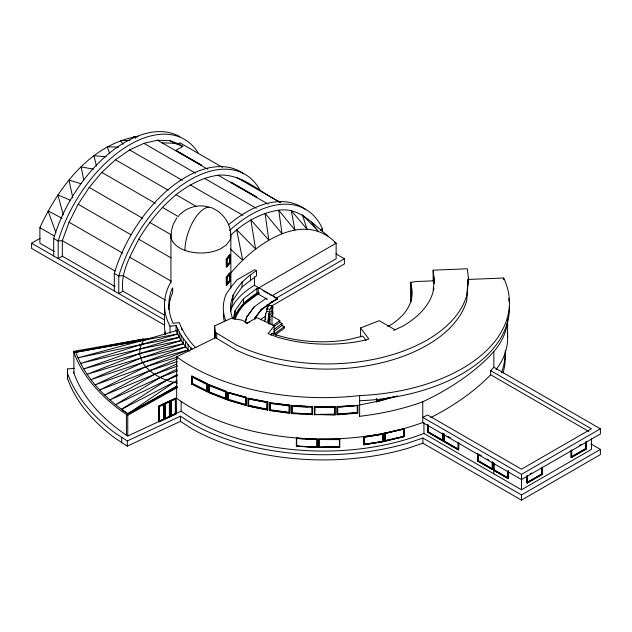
<?xml version="1.0" encoding="UTF-8"?>
<svg xmlns="http://www.w3.org/2000/svg" width="632" height="632" viewBox="0 0 632 632"><rect width="100%" height="100%" fill="white"/><g stroke="black" fill="none" stroke-linecap="round" stroke-linejoin="round"><path stroke-width="0.95" d="M434.366 278.072L433.023 292.126A107.329 61.968 0 0 1 402.379 326.373L393.586 330.418M433.726 289.977L433.9 288.145M433.149 280.9L433.149 270.156L467.317 268.782L468.415 277.922L466.756 295.278A141.497 81.694 0 0 1 376.396 358.794A141.497 81.694 0 0 1 236.115 344.796L215.496 332.479L214.58 325.891L231.446 318.204L242.325 320.25L247.144 323.134L256.75 317.588L274.241 325.764L274.241 334.652M468.415 277.922L466.756 300.461A141.497 81.694 0 0 1 376.396 363.977A141.497 81.694 0 0 1 236.115 349.978L215.496 337.662L214.58 331.073M264.855 321.238L265.74 313.393L266.822 311.576L266.822 308.977L268.971 305.335L272.013 305.825L272.013 324.785M265.298 319.658L265.74 313.393M266.822 311.576L269.943 311.821L268.908 313.527L267.976 320.898L268.884 323.71M268.094 322.36L268.908 313.527M268.323 323.315L268.908 318.71L269.943 317.003L268.379 316.885M268.56 323.868L268.908 318.71M296.4 438.181L317.256 439.335L296.4 438.181L296.345 446.318L317.256 447.108L296.345 446.318M296.716 438.458L316.94 439.58L316.877 447.195L296.661 446.074L296.716 438.458L303.455 438.829M296.661 446.074L316.877 447.195M291.7 405.428L312.524 406.732L291.7 405.428L291.636 413.565L312.524 414.505L306.844 414.15M298.201 406.352L292.26 406.352L311.892 407.213M292.26 413.091L311.892 413.952L292.26 413.091L292.332 405.989M225.822 320.724A99.026 57.172 0 0 1 226.327 293.841L231.233 286.731L237.111 279.802L254.483 269.769L256.521 270.646C240.563 280.545 224.471 298.968 232.789 318.765M230.569 311.679L232.924 300.184L232.924 295.002M245.335 323.031L246.504 317.564L254.08 306.939L265.89 298.454L267.241 299.276L256.868 293.295A88.63 51.168 0 0 0 233.966 318.504M171.193 231.636L173.263 224.257L176.841 217.803M233.208 319.034L235.057 310.754L243.47 298.699L258.219 287.473L258.219 292.656L243.47 303.881L235.057 315.937L234.44 318.694M245.335 322.494L246.63 317.011L254.08 306.939M254.649 318.338L254.767 317.841M254.68 318.726L261.569 309.498M501.46 372.841L502.574 369.53A184.702 106.634 0 0 0 505.079 356.725L505.284 350.673M179.322 144.096L170.119 140.715L157.526 140.225L143.867 143.338L129.655 149.926L115.451 159.738L101.791 172.402L89.199 187.435L78.155 204.247L69.086 222.211L62.331 240.626L62.331 256.181L115.04 286.612M280.861 202.343C260.337 193.092 242.285 173.121 218.119 175.214C202.43 177.339 188.423 185.184 176.052 194.727C161.081 207.249 148.749 222.519 138.748 239.236C130.698 255.47 120.23 272.281 122.924 291.162L164.249 315.02M269.398 402.797L289.938 405.191L289.796 413.32L269.398 410.571L269.398 402.797L289.938 405.191M270.014 410.136L270.164 403.042L270.014 410.136L289.18 412.72L289.322 405.626L282.615 404.717M269.398 410.571L269.54 402.434M289.18 412.72L289.322 405.626M172.402 288.018L171.509 290.183A122.395 70.666 0 0 0 172.52 322.028L173.136 323.308L179.283 322.636C182.925 332.092 188.644 340.688 195.833 347.805M272.013 308.416L272.866 306.654L271.341 306.409M272.013 310.802L272.866 309.04L272.866 306.654M272.013 313.598L272.866 311.837L271.341 311.592M272.013 315.992L272.866 314.23L272.866 311.837M54.423 251.615L39.887 243.217L39.887 227.67C58.658 186.914 90.929 143.835 137.997 136.417M170.032 333.103L170.032 326.199L176.083 325.535L176.083 330.718L143.804 340.158C128.896 362.476 158.514 380.503 177.56 383M269.943 324.279L269.943 309.23L272.013 305.825M268.908 315.913L269.943 314.207M268.908 321.103L269.943 319.397M247.957 398.263L267.85 402.078L267.628 410.2L247.957 406.036L247.957 398.263L267.85 402.078M248.558 398.903L267.249 402.473L267.028 409.552L248.558 405.641L248.558 398.903L267.249 402.473M247.957 406.036L265.969 409.457M248.558 405.641L248.771 398.563M232.924 300.184L242.064 286.928L256.521 275.829L256.521 270.646M254.317 318.789L261.569 308.985M359.252 414.481L359.624 416.298A187.23 108.096 0 0 0 422.753 401.81L429.934 398.302A284.195 164.083 0 0 0 489.294 356.495L495.077 350.096A133.755 77.222 0 0 0 507.622 318.726M274.241 325.764L268.102 333.585L276.816 336.967A107.329 61.968 0 0 0 364.482 340.3L368.851 339.044L360.588 327.953L379.255 320.693L394.984 329.77M270.804 335.323L272.424 333.262L276.105 334.849A94.658 54.652 0 0 0 348.05 339.747L362.784 336.09L366.094 340.53M226.288 259.049L229.55 254.941L230.127 255.099L230.127 262.857L226.864 266.965L226.288 266.815L226.288 259.049L226.999 259.294L230.001 255.518L229.424 255.368L226.422 259.144L226.422 266.388L226.999 266.538L230.001 262.77L230.001 255.518M230.127 255.099L226.864 259.207L226.864 266.965M226.422 266.388L229.424 262.612L229.424 255.368M226.288 266.815L229.55 262.707L229.55 254.941M226.288 277.179L229.55 273.071L230.127 273.222L230.127 280.987L226.864 285.095L226.288 284.945L226.288 277.179L226.999 277.424L230.001 273.648L229.424 273.498L226.422 277.274L226.422 284.519L226.999 284.669L230.001 280.892L230.001 273.648M230.127 273.222L226.864 277.329L226.864 285.095M226.422 284.519L229.424 280.742L229.424 273.498M226.288 284.945L229.55 280.837L229.55 273.071M227.631 392.259L246.567 397.441L246.282 405.539L227.631 400.032L227.631 392.259L246.567 397.441M227.631 400.032L246.567 405.215M228.484 399.353L228.192 399.685L228.192 392.946L246.006 397.789L228.484 392.614L228.484 399.353L246.006 404.527L246.006 397.789M246.006 404.527L245.714 404.859L245.714 398.12M230.546 273.356C253.708 245.113 303.052 208.908 336.137 243.217L336.137 258.772L272.495 295.515M320.55 230.348L322.32 228.468A109.502 63.224 -60 0 0 229.456 230.546M430.819 417.554A284.195 164.083 0 0 0 489.294 376.19L490.653 374.776L490.653 370.628L493.845 367.295L493.845 351.74M230.174 235.712C243.478 222.843 260.218 212.929 278.72 210.195C299.939 207.13 312.919 224.336 327.969 235.855M178.903 215.496C186.337 207.462 198.361 203.765 208.876 207.185M208.71 384.88L209.066 384.572L226.422 391.35L226.066 399.424L208.71 392.654L208.71 384.88L226.066 391.65L226.422 391.35M209.239 392.338L209.595 385.299L209.239 392.338L225.537 398.705L225.893 391.658L225.537 398.705M270.867 334.47L272.424 333.262M273.056 325.496L279.81 320.527L271.792 315.905M273.806 326.704L279.81 322.288L279.81 320.527M273.806 329.564L282.054 323.584L279.81 322.288M273.806 331.484L282.054 325.504L282.054 323.584M260.676 309.838L272.187 301.575L272.187 302.096L260.676 310.359M260.337 319.784L265.709 315.929M273.853 334.233L284.297 326.799L282.054 325.504M275.457 334.597L284.297 328.3L284.297 326.799M152.107 338.207L143.456 339.084L73.889 351.313L73.904 352.411L75.785 352.222C85.257 378.102 105.481 398.5 127.869 413.794L177.165 380.267M191.488 376.222L191.907 375.945L207.707 383.885L207.707 391.658L207.288 391.935L191.488 383.995L191.488 376.222L207.288 384.161L207.707 383.885M191.488 383.995L192.381 383.442L192.381 376.704L207.225 384.161M176.873 387.1L127.901 413.81L121.557 409.315L166.777 380.14L177.118 374.476M175.348 150.669L182.853 146.34L178.358 143.748L179.97 142.816L222.472 167.362M164.328 325.03L31.6 248.408L31.6 243.217L40.108 238.311M201.284 165.497L201.734 165.236L175.925 150.337M62.331 256.181L58.184 258.567L58.184 241.029A109.502 63.224 -60 0 1 126.408 146.695A109.502 63.224 -60 0 1 198.385 153.284M230.467 182.34L230.909 182.079L256.718 196.979L256.276 197.239M122.924 291.162L118.784 293.556L118.784 276.01A109.502 63.224 -60 0 1 188.091 181.013A109.502 63.224 -60 0 1 259.95 189.956M258.575 287.995L336.137 243.217L334.423 242.23M256.868 293.295L258.219 292.521L259.191 293.082L244.663 304.126A87.232 50.363 0 0 0 235.009 319.563M276.611 297.917L344.416 258.772L344.416 263.955L271.523 306.038M277.567 298.502L271.728 301.867L271.728 302.388L277.567 299.023L277.567 298.502L258.97 287.765L258.97 288.287M493.845 367.295L600.4 428.812L600.4 433.994L521.487 479.554L422.753 422.547A187.23 108.096 0 0 1 176.676 398.318L176.676 356.851L215.496 337.662L215.496 332.479M427.809 424.546L427.809 432.328L428.488 431.933L442.85 440.228L442.85 433.876M444.193 433.75L443.743 434.01L443.743 441.262L458.113 449.557L458.556 449.297L458.556 442.945M428.038 424.941L428.038 432.193L442.4 440.488L442.85 440.228M427.809 432.328L442.621 440.875L443.072 440.615L443.072 433.813M443.522 433.623L443.522 441.397L444.193 441.002L458.556 449.297M443.522 441.397L458.334 449.945L458.785 449.684L458.785 442.882M477.618 454.274L477.618 461.076L478.29 460.688L492.652 468.983L492.652 462.632M477.839 453.689L477.839 460.949L492.202 469.236L492.652 468.983M477.618 461.076L492.431 469.631L493.632 468.936M493.323 463.343L493.323 470.145L493.995 469.758L508.365 478.053L508.365 470.793M493.553 462.758L493.553 470.018L507.915 478.313L508.365 478.053M493.323 470.145L508.136 478.701L508.586 478.44L508.586 471.638M490.653 370.628L591.426 428.812L521.487 469.189L427.619 414.987L422.753 417.365L521.487 474.371L600.4 428.812M530.066 473.945L531.757 472.965M579.331 445.497L581.021 444.525M527.08 476.054L527.08 482.406L541.458 474.103L542.13 474.49L542.13 467.688M571.281 450.537L571.281 456.889L585.643 448.594L586.314 448.981L586.314 441.207M526.859 475.991L526.859 482.793L541.687 474.229L541.687 468.399M571.052 450.474L571.052 457.276L585.864 448.728L585.864 441.918M527.08 482.406L527.53 482.666L541.908 474.363L541.908 467.103M571.281 456.889L571.723 457.149L586.093 448.854L586.093 442.503M526.859 482.793L527.309 483.053L542.13 474.49M571.052 457.276L571.502 457.536L586.314 448.981M164.865 418.732L165.26 419.016L170.04 416.788L170.04 401.241L169.645 400.957L164.865 403.184L164.865 418.732L181.163 411.14A180.894 104.438 0 0 0 423.938 433.457L521.487 489.776L591.426 449.399L591.426 438.711M180.452 416.18L191.654 423.44A187.262 108.119 0 0 0 407.332 443.277L422.903 438.047L521.487 494.959L600.4 449.399L600.4 454.582L521.487 500.141L422.903 443.229L407.332 448.459A187.262 108.119 0 0 1 191.654 428.622L180.452 421.362L180.452 416.18L127.309 440.931L115.048 432.975A249.134 143.835 0 0 1 70.002 379.706L67.561 373.567L67.506 368.97L74.323 368.282M127.901 413.81L177.063 386.136L126.416 414.505L126.416 435.235L127.759 436.017L163.72 419.261L163.72 403.714L158.774 406.021L158.774 421.568L159.177 421.852L164.115 419.553L163.72 403.714M145.731 339.961L143.804 340.158L143.456 339.084L73.904 352.411A242.783 140.17 0 0 0 126.416 414.505L127.759 415.279L177.505 387.416M121.557 409.315L173.816 382.242M176.921 369.088L160.315 377.486L109.944 399.922L154.564 374.342L176.881 363.929M126.416 414.505L127.869 413.794M170.632 400.49L175.57 398.192L175.972 398.476L175.972 414.023L171.035 416.33L170.632 400.49L171.28 400.925L171.28 415.951L175.728 413.881L175.728 398.855L175.325 398.563L170.877 400.641L171.28 415.951M163.467 404.093L159.019 406.163L159.019 421.188L159.422 421.473L163.87 419.403L163.467 404.093L163.467 419.119L164.115 419.553M165.11 403.327L169.4 401.328L169.795 401.612L169.795 416.646L165.505 418.645L165.11 403.327L165.505 418.645M164.115 403.998L159.177 406.305L159.177 421.852M164.865 403.184L165.26 403.469L170.04 401.241M175.972 398.476L171.035 400.783L171.035 416.33M158.774 406.021L159.422 406.447L163.87 404.377M165.505 403.611L169.795 401.612M171.28 400.925L175.728 398.855M159.019 421.188L163.467 419.119M165.11 418.36L169.4 416.362L170.04 416.788M170.877 415.666L175.325 413.597L175.728 413.881M67.506 374.152L67.561 378.758L70.002 384.888A249.134 143.835 0 0 0 115.048 438.158L127.309 446.121L180.452 421.362M246.701 323.442L249.316 322.249M387.653 326.412L390.371 325.148A82.176 47.447 0 0 0 411.242 286.059L410.808 282.401L416.046 281.532L433.813 280.821L434.137 283.563M177.434 358.818L149.626 370.755L99.714 390.007L145.613 366.813L188.131 350.01L188.131 344.827L181.115 335.387L176.083 325.535M177.647 375.558L166.777 380.14L115.585 404.685L160.315 377.486L177.616 370.684M185.579 341.738L185.579 346.921L142.595 362.578L90.937 379.635L140.628 358.147L183.24 343.769L183.24 338.586M177.632 365.952L154.564 374.342L104.651 395.024L149.626 370.755L177.268 361.543M397.583 395.877L376.672 401.913L376.403 398.752M181.115 335.387L181.115 340.569L139.767 353.596L83.685 368.883L140.012 349.022L179.219 337.322L179.219 332.14M177.679 357.056L145.613 366.813L95.14 384.872L142.595 362.578L188.131 350.01L189.229 351.226M177.537 328.853L177.537 334.036L141.37 344.511L80.651 363.376L140.012 349.022L181.115 340.569L188.131 350.01M376.862 399.132L376.862 401.036L390.402 397.283M393.38 396.864L376.403 401.581L359.268 405.001M179.219 337.322L177.537 334.036L143.804 340.158L78.005 357.815L141.37 344.511L179.219 337.322L181.115 340.569M185.579 346.921L140.628 358.147L87.121 374.302L139.767 353.596L183.24 343.769M384.69 433.189L404.219 428.796L404.219 436.57L384.943 441.302L384.69 433.189L384.943 441.302M403.967 428.457L403.927 436.38L385.236 440.97L384.983 433.378L398.073 430.163M399.938 429.705L403.927 429.12L384.983 433.378M384.943 433.528L404.219 428.796M384.983 440.638L403.927 436.38M384.69 440.962L404.219 436.57M145.763 339.898L75.785 352.222L82.594 351.115M73.904 352.411L143.804 340.158M363.763 436.712L383.466 433.852L383.466 441.626L363.937 444.841L363.763 436.712L363.937 444.841M364.064 436.925L383.166 434.16L383.166 441.413L364.237 444.533L364.064 436.925L364.237 444.533M363.937 437.067L383.466 433.852M364.237 437.273L383.166 434.16M364.064 444.178L383.166 441.413M363.763 444.486L383.466 441.626M84.546 350.792L86.489 350.476M337.077 406.668L357.917 405.404L337.077 406.668L337.164 414.805L357.917 413.178L357.831 405.041M339.653 406.984L345.507 406.526M347.458 406.376L353.304 405.91M337.788 414.237L357.293 412.712L357.206 405.61L337.709 407.134L337.709 413.873L357.293 412.712M337.077 414.442L340.853 414.15M343.682 413.928L349.346 413.478M352.174 413.257L356.89 412.886M503.664 279.747L503.664 278.017L467.972 279.455L468.415 283.104M318.812 439.295L339.771 439.311L318.812 439.295L318.836 447.456L339.771 447.108L339.755 438.948M321.064 439.517L339.455 439.58L319.136 439.548L319.152 447.195L339.455 446.856L339.439 439.208M314.333 414.987L314.325 406.85L335.268 406.684L335.276 414.821L314.325 414.624M335.276 407.048L314.325 406.85M314.957 407.363L334.644 407.569L314.957 407.363L314.965 414.466L334.644 414.308L334.636 407.206M323.845 414.545L335.276 414.821M129.908 140.588L120.443 140.43L123.074 144.262M118.555 147.138L107.219 146.806L109.715 153.702M162.013 142.816L174.606 143.306L182.853 146.34M137.263 136.931L133.32 136.757L135.588 138.25M305.382 438.94L314.049 439.414M301.132 406.542L307.982 406.969M296.432 413.502L303.06 413.913M266.822 308.977L269.943 309.23M106.247 156.752L93.986 155.709L96.419 166.05M273.032 403.429L280.703 404.464M270.014 403.398L289.18 405.981M270.164 409.781L289.322 412.364M270.512 410.342L283.144 412.048M285.087 412.309L287.995 412.704M93.496 169.123L81.117 166.895L83.764 180.12M248.771 405.302L267.249 409.212M229.424 262.612L230.127 262.857M229.424 280.742L230.127 280.987M81.007 183.715L68.951 180.065L72.846 197.903M209.239 385.599L225.537 391.966M209.595 392.038L225.893 398.397M209.982 392.701L226.422 399.124M70.144 200.147L57.836 194.854L63.295 214.856M192.381 383.442L207.225 390.9M206.83 391.224L191.907 383.719L191.907 376.917M61.983 218.238L48.056 210.875L55.885 232.608M236.716 177.434L238.209 178.303M238.959 178.73L280.418 202.667M170.119 140.715L174.606 143.306M176.154 150.724L189.166 158.237M189.616 158.498L201.513 165.363M231.138 182.466L243.036 189.339M243.478 189.592L256.497 197.113M157.526 140.225L207.873 169.297M218.119 175.214L268.055 204.041M335.924 253.867L344.416 258.772M143.867 143.338L195.722 173.279M204.46 178.327L256.315 208.26M129.655 149.926L182.364 180.357M190.256 184.915L242.965 215.338M490.653 374.776L588.858 431.474M115.451 159.738L168.159 190.169M176.052 194.727L196.449 206.506M591.038 443.996L600.4 449.399M101.791 172.402L155.354 203.322M162.392 207.391L178.54 216.713M89.199 187.435L142.753 218.356M149.792 222.417L171.051 234.685M254.483 276.84L254.483 285.316L258.219 287.473M263.117 290.68L268.094 293.556M269.753 294.512L271.412 295.468M273.071 296.432L277.567 299.023M78.155 204.247L130.864 234.677M138.748 239.236L171.051 257.888M447.969 436.451L450.505 437.913M479.53 454.669L481.221 455.64M487.13 459.061L488.82 460.033M69.086 222.211L122.64 253.132M129.679 257.192L171.335 281.248M443.072 440.615L428.259 432.067L428.259 425.265M457.963 449.21L443.972 441.136L443.972 434.334M492.052 468.897L478.061 460.815L478.061 454.013M493.774 469.892L508.586 478.44M39.887 227.67L54.423 236.06M115.04 271.057L62.331 240.626L58.184 241.029L53.696 238.438A109.502 63.224 -60 0 1 179.844 136.686M165.434 300.153L122.924 275.615L118.784 276.01L114.297 273.419A109.502 63.224 -60 0 1 243.636 173.737M31.6 243.217L164.328 319.847M257.88 292.316L259.191 293.082M181.147 411.124L181.163 401.415M175.972 414.023L175.57 398.192M241.756 179.765L244.023 181.637M230.285 248.969L242.704 260.187L236.645 229.708L255.573 249L250.849 219.897L268.805 240.097L265.053 213.308L282.038 233.722L278.72 210.195L294.907 230.048L291.312 210.685L307.065 229.179L302.357 214.746L318.188 231.13L311.426 222.235M188.131 344.827L192.073 349.046M376.862 401.036L377.13 401.367L377.13 399.464M273.925 332.748L276.121 335.466M176.083 330.718L177.537 334.036M230.593 233.445C230.064 222.306 222.235 212.376 212.178 208.039A29.996 13.035 -70 0 0 194.79 218.704A29.996 13.035 -70 0 0 184.931 250.359M433.149 270.156L434.247 283.618M339.771 447.108L318.836 447.456M339.455 446.856L319.152 447.195M334.644 414.308L314.965 414.466M505.284 355.856L505.079 361.907A184.702 106.634 0 0 1 503.064 373.014M73.889 372.043L73.904 373.141A242.783 140.17 0 0 0 126.416 435.235M585.643 442.242L585.643 448.594M571.723 449.889L571.723 457.149M571.502 450.734L571.502 457.536M541.458 467.751L541.458 474.103M527.53 475.406L527.53 482.666M527.309 475.28L527.309 483.053M521.487 474.371L521.487 489.776M521.487 494.959L521.487 500.141M508.136 470.927L508.136 478.701M507.915 471.053L507.915 478.313M507.614 319.057L507.614 336.832M493.995 463.406L493.995 469.758M493.774 463.082L493.774 473.779M492.873 462.569L492.873 469.371M492.431 461.858L492.431 469.631M492.202 461.984L492.202 469.236M478.29 454.337L478.29 460.688M458.334 443.143L458.334 449.945M458.113 442.297L458.113 449.557M444.193 434.658L444.193 441.002M442.621 433.102L442.621 440.875M442.4 433.228L442.4 440.488M434.366 280.663L434.366 283.255M433.813 275.639L433.813 280.821M428.488 425.589L428.488 431.933M423.938 422.769L423.938 433.457M422.903 438.047L422.903 443.229M422.753 401.81L422.753 422.547M411.242 286.059L411.242 300.864M410.808 282.401L410.808 302.151M403.674 428.788L403.674 436.041M385.236 433.718L385.236 440.97M383.292 433.497L383.292 441.27M382.992 433.805L382.992 441.065M376.672 399.084L376.672 401.913M360.588 327.953L360.588 336.84M503.664 278.017A161.223 93.086 0 0 1 359.624 395.569L359.624 416.298M337.164 407.032L337.164 414.805M322.32 228.468L322.32 231.391M317.256 439.335L317.193 447.472M312.524 406.732L312.461 414.876M311.829 407.577L311.829 414.316M289.796 405.547L289.796 413.32M268.584 304.656L268.584 306.536M267.628 402.426L267.628 410.2M267.241 304.498L267.241 309.19M267.028 402.813L267.028 409.552M256.868 288.255L256.868 293.438M255.731 316.514L255.731 318.394M255.486 317.106L255.486 319.042M250.43 275.355L250.43 280.537M246.282 397.765L246.282 405.539M243.47 298.699L243.47 303.881M242.064 281.746L242.064 286.928M235.057 310.754L235.057 315.937M230.87 236.352L230.87 288.192M226.999 259.294L226.999 266.538M226.999 277.424L226.999 284.669M226.066 391.65L226.066 399.424M216.689 333.167L216.689 338.349M214.58 325.891L214.58 338.752M207.288 384.161L207.288 391.935M206.806 391.176L206.806 384.438L191.962 376.98L191.962 383.719M190.888 347.861L190.888 349.591M181.716 328.198L181.716 329.92M175.325 398.563L175.325 413.597M172.702 288.16L172.702 292.482L171.509 295.365A122.395 70.666 0 0 0 168.847 309.538M170.924 235.041L170.924 282.97M169.645 400.957L169.645 416.504M169.4 401.328L169.4 416.362M165.26 403.469L165.26 419.016M164.518 304.332L164.518 325.069M159.422 406.447L159.422 421.473M127.759 415.279L127.759 436.017M127.309 440.931L127.309 446.121M121.692 437.692L121.692 442.874M114.297 273.419L114.297 290.965M73.889 351.313L73.904 373.141M67.506 368.97L67.561 378.758M53.696 238.438L53.696 255.976M230.672 233.635A29.996 17.317 0 0 1 229.55 240.808L226.288 244.916L221.287 248.392A29.996 17.317 0 0 1 186.282 250.817A29.996 17.317 0 0 1 171.47 232.339M228.468 224.873A109.502 63.224 -60 0 1 305.003 209.295M164.644 334.762A156.815 90.534 0 0 1 165.173 331.847M507.275 332.456A133.755 77.222 0 0 1 496.128 369.499M165.418 334.288A126.724 73.162 0 0 1 164.581 323.221M170.032 326.199A126.724 73.162 0 0 1 170.553 282.52M230.562 310.004A94.658 54.652 0 0 1 254.483 285.316M224.321 321.301A99.026 57.172 0 0 1 223.301 313.843M359.624 395.569A187.23 108.096 0 0 1 176.676 356.851M509.424 306.425A161.223 93.086 0 0 1 359.624 400.751M508.642 298.588A161.223 93.086 0 0 1 509.068 301.519"/></g></svg>
